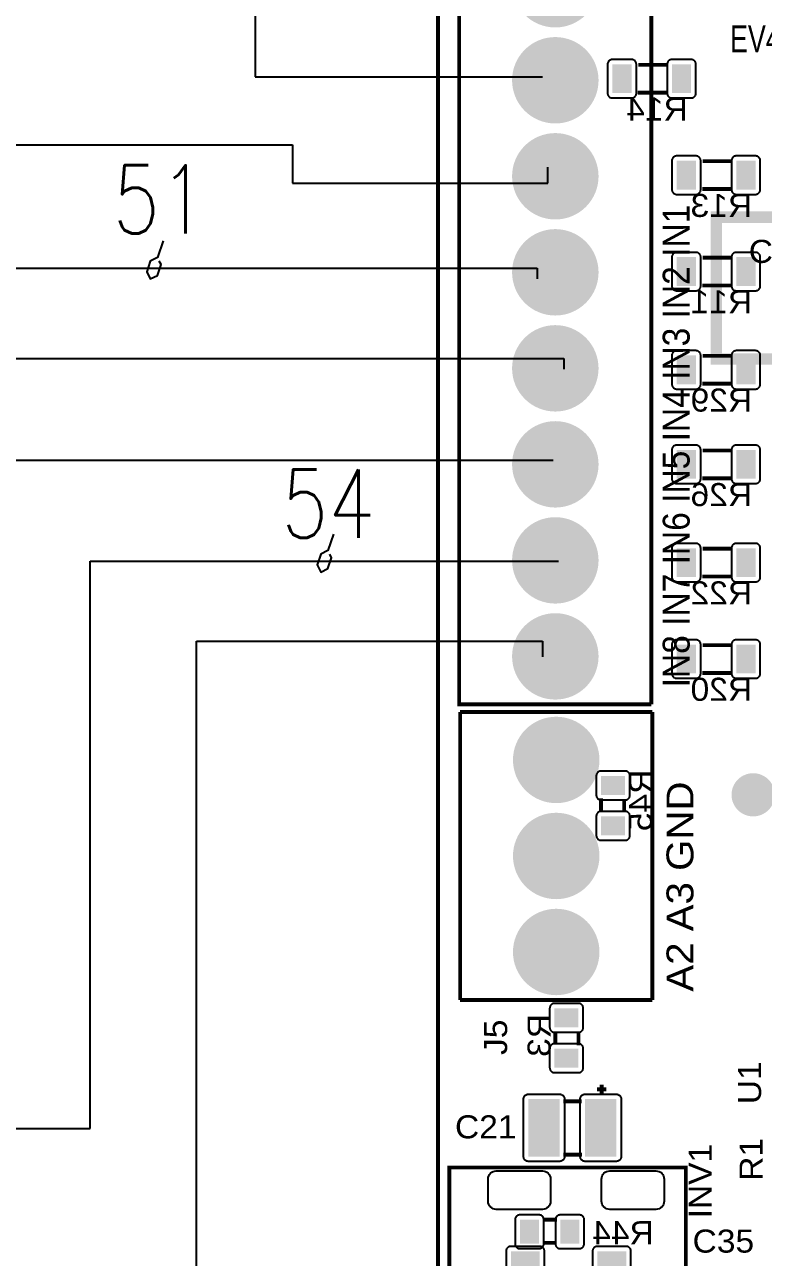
# Model space of a CAD drawing. Header units: inches. Extents: x 18.7 to 39.4, y 4.3 to 20.5.
# Drawn here: x 25.989 to 28.018, y 10.548 to 13.937 of the extents above; entities that cross this region are included whole.
import ezdxf
from ezdxf.enums import TextEntityAlignment as Align

# ---------------------------------------------------------------- set-up
doc = ezdxf.new("R2010")
doc.units = ezdxf.units.IN
doc.header["$MEASUREMENT"] = 0
doc.layers.add('WIREFIXED', color=7, linetype='Continuous')
doc.layers.add('WIRES', color=7, linetype='Continuous')
doc.styles.get("Standard").update_dxf_attribs({"font": 'arial.ttf'})
doc.styles.add('WD', font='romans.shx')

# ---------------------------------------------------------------- blocks, each defined once
blk = doc.blocks.new('RPAD')
blk.add_trace([(-0.5, -0.5), (-0.5, 0.5), (0.5, -0.5), (0.5, 0.5)])
blk = doc.blocks.new('EPAD')
at = {"const_width": 0.5}
blk.add_lwpolyline([(-0.25, 0, 1), (0.25, 0, 1)], format="xyb", close=True, dxfattribs=at)
blk = doc.blocks.new('NextionControlV4')
for points, const_width in [([(41.8232, 12.2592), (48.3286, 12.2592), (48.3286, 16.8025), (41.8232, 16.8025), (41.8232, 12.2592)], 0.008), ([(41.8232, 12.2592), (48.3286, 12.2592), (48.3286, 16.8025), (41.8232, 16.8025), (41.8232, 12.2592)], 0.008), ([(41.8232, 12.2592), (48.3286, 12.2592), (48.3286, 16.8025), (41.8232, 16.8025), (41.8232, 12.2592)], 0.008), ([(42.2673, 14.8891), (41.8673, 14.8891), (41.8673, 16.4891)], 0.008), ([(42.2673, 14.8891), (41.8673, 14.8891), (41.8673, 16.4891)], 0.008), ([(42.2673, 14.8891), (41.8673, 14.8891), (41.8673, 16.4891)], 0.008), ([(42.2673, 16.4891), (42.2673, 14.8891)], 0.008), ([(42.2673, 16.4891), (42.2673, 14.8891)], 0.008), ([(42.2673, 16.4891), (42.2673, 14.8891)], 0.008), ([(42.24, 16.2213), (42.299, 16.2213)], 0.008), ([(42.24, 16.2213), (42.299, 16.2213)], 0.008), ([(42.24, 16.2213), (42.299, 16.2213)], 0.008), ([(42.239, 16.1633), (42.299, 16.1633)], 0.008), ([(42.239, 16.1633), (42.299, 16.1633)], 0.008), ([(42.239, 16.1633), (42.299, 16.1633)], 0.008), ([(42.3739, 16.0205), (42.4329, 16.0205)], 0.008), ([(42.3739, 16.0205), (42.4329, 16.0205)], 0.008), ([(42.3739, 16.0205), (42.4329, 16.0205)], 0.008), ([(42.3729, 15.9625), (42.4329, 15.9625)], 0.008), ([(42.3729, 15.9625), (42.4329, 15.9625)], 0.008), ([(42.3729, 15.9625), (42.4329, 15.9625)], 0.008), ([(42.4025, 15.6086), (43.3473, 15.6086), (43.3473, 15.9039), (42.4025, 15.9039), (42.4025, 15.6086)], 0.024), ([(42.4025, 15.6086), (43.3473, 15.6086), (43.3473, 15.9039), (42.4025, 15.9039), (42.4025, 15.6086)], 0.024), ([(42.4025, 15.6086), (43.3473, 15.6086), (43.3473, 15.9039), (42.4025, 15.9039), (42.4025, 15.6086)], 0.024), ([(42.3739, 15.8197), (42.4329, 15.8197)], 0.008), ([(42.3739, 15.8197), (42.4329, 15.8197)], 0.008), ([(42.3739, 15.8197), (42.4329, 15.8197)], 0.008), ([(42.3729, 15.7617), (42.4329, 15.7617)], 0.008), ([(42.3729, 15.7617), (42.4329, 15.7617)], 0.008), ([(42.3729, 15.7617), (42.4329, 15.7617)], 0.008), ([(42.3739, 15.615), (42.4329, 15.615)], 0.008), ([(42.3739, 15.615), (42.4329, 15.615)], 0.008), ([(42.3739, 15.615), (42.4329, 15.615)], 0.008), ([(42.3729, 15.557), (42.4329, 15.557)], 0.008), ([(42.3729, 15.557), (42.4329, 15.557)], 0.008), ([(42.3729, 15.557), (42.4329, 15.557)], 0.008), ([(42.3739, 15.4181), (42.4329, 15.4181)], 0.008), ([(42.3739, 15.4181), (42.4329, 15.4181)], 0.008), ([(42.3739, 15.4181), (42.4329, 15.4181)], 0.008), ([(42.3729, 15.3601), (42.4329, 15.3601)], 0.008), ([(42.3729, 15.3601), (42.4329, 15.3601)], 0.008), ([(42.3729, 15.3601), (42.4329, 15.3601)], 0.008), ([(42.3739, 15.2134), (42.4329, 15.2134)], 0.008), ([(42.3739, 15.2134), (42.4329, 15.2134)], 0.008), ([(42.3739, 15.2134), (42.4329, 15.2134)], 0.008), ([(42.3729, 15.1554), (42.4329, 15.1554)], 0.008), ([(42.3729, 15.1554), (42.4329, 15.1554)], 0.008), ([(42.3729, 15.1554), (42.4329, 15.1554)], 0.008), ([(42.3739, 15.0126), (42.4329, 15.0126)], 0.008), ([(42.3739, 15.0126), (42.4329, 15.0126)], 0.008), ([(42.3739, 15.0126), (42.4329, 15.0126)], 0.008), ([(42.3729, 14.9546), (42.4329, 14.9546)], 0.008), ([(42.3729, 14.9546), (42.4329, 14.9546)], 0.008), ([(42.3729, 14.9546), (42.4329, 14.9546)], 0.008), ([(41.8692, 14.8734), (42.2692, 14.8734)], 0.008), ([(41.8692, 14.8734), (41.8692, 14.2734)], 0.008), ([(41.8692, 14.8734), (42.2692, 14.8734)], 0.008), ([(41.8692, 14.8734), (41.8692, 14.2734)], 0.008), ([(41.8692, 14.8734), (42.2692, 14.8734)], 0.008), ([(41.8692, 14.8734), (41.8692, 14.2734)], 0.008), ([(42.2692, 14.2734), (42.2692, 14.8734)], 0.008), ([(42.2692, 14.2734), (42.2692, 14.8734)], 0.008), ([(42.2692, 14.2734), (42.2692, 14.8734)], 0.008), ([(42.1625, 14.6652), (42.1625, 14.6932)], 0.008), ([(42.1625, 14.6652), (42.1625, 14.6932)], 0.008), ([(42.1625, 14.6652), (42.1625, 14.6932)], 0.008), ([(42.2105, 14.6652), (42.2105, 14.6922)], 0.008), ([(42.2105, 14.6652), (42.2105, 14.6922)], 0.008), ([(42.2105, 14.6652), (42.2105, 14.6922)], 0.008), ([(41.8692, 14.2734), (42.2692, 14.2734)], 0.008), ([(41.8692, 14.2734), (42.2692, 14.2734)], 0.008), ([(41.8692, 14.2734), (42.2692, 14.2734)], 0.008), ([(42.0675, 14.2072), (42.0675, 14.1802)], 0.008), ([(42.0675, 14.2072), (42.0675, 14.1802)], 0.008), ([(42.0675, 14.2072), (42.0675, 14.1802)], 0.008), ([(42.1155, 14.2072), (42.1155, 14.1792)], 0.008), ([(42.1155, 14.2072), (42.1155, 14.1792)], 0.008), ([(42.1155, 14.2072), (42.1155, 14.1792)], 0.008), ([(42.1638, 14.0772), (42.1638, 14.0972)], 0.008), ([(42.1638, 14.0772), (42.1638, 14.0972)], 0.008), ([(42.1638, 14.0772), (42.1638, 14.0972)], 0.008), ([(42.1538, 14.0872), (42.1738, 14.0872)], 0.008), ([(42.1538, 14.0872), (42.1738, 14.0872)], 0.008), ([(42.1538, 14.0872), (42.1738, 14.0872)], 0.008), ([(42.0838, 14.0622), (42.1218, 14.0622)], 0.008), ([(42.0838, 14.0622), (42.1218, 14.0622)], 0.008), ([(42.0838, 14.0622), (42.1218, 14.0622)], 0.008), ([(42.0838, 13.9512), (42.1228, 13.9512)], 0.008), ([(42.0838, 13.9512), (42.1228, 13.9512)], 0.008), ([(42.0838, 13.9512), (42.1228, 13.9512)], 0.008), ([(41.8468, 12.9994), (42.3389, 12.9994), (42.3389, 13.9246), (41.8468, 13.9246), (41.8468, 12.9994)], 0.008), ([(41.8468, 12.9994), (42.3389, 12.9994), (42.3389, 13.9246), (41.8468, 13.9246), (41.8468, 12.9994)], 0.008), ([(41.8468, 12.9994), (42.3389, 12.9994), (42.3389, 13.9246), (41.8468, 13.9246), (41.8468, 12.9994)], 0.008), ([(42.0425, 13.8157), (42.0705, 13.8157)], 0.008), ([(42.0425, 13.8157), (42.0705, 13.8157)], 0.008), ([(42.0425, 13.8157), (42.0705, 13.8157)], 0.008), ([(42.0425, 13.7677), (42.0695, 13.7677)], 0.008), ([(42.0425, 13.7677), (42.0695, 13.7677)], 0.008), ([(42.0425, 13.7677), (42.0695, 13.7677)], 0.008)]:
    blk.add_lwpolyline(points, dxfattribs=dict(const_width=const_width))
for points in [[(42.186, 16.1523), (42.226, 16.1523), (42.2271, 16.1523), (42.2281, 16.1525), (42.2291, 16.1527), (42.23, 16.153), (42.2309, 16.1535), (42.2317, 16.154), (42.2324, 16.1545), (42.2332, 16.1552), (42.2338, 16.1559), (42.2344, 16.1566), (42.2349, 16.1575), (42.2353, 16.1583), (42.2356, 16.1593), (42.2358, 16.1602), (42.236, 16.1612), (42.236, 16.1623), (42.236, 16.2223), (42.236, 16.2233), (42.2358, 16.2243), (42.2356, 16.2253), (42.2353, 16.2262), (42.2349, 16.2271), (42.2344, 16.2279), (42.2338, 16.2287), (42.2332, 16.2294), (42.2324, 16.23), (42.2317, 16.2306), (42.2309, 16.2311), (42.23, 16.2315), (42.2291, 16.2318), (42.2281, 16.2321), (42.2271, 16.2322), (42.226, 16.2323), (42.186, 16.2323), (42.185, 16.2322), (42.184, 16.2321), (42.183, 16.2318), (42.1821, 16.2315), (42.1812, 16.2311), (42.1804, 16.2306), (42.1796, 16.23), (42.1789, 16.2294), (42.1783, 16.2287), (42.1777, 16.2279), (42.1772, 16.2271), (42.1768, 16.2262), (42.1765, 16.2253), (42.1762, 16.2243), (42.1761, 16.2233), (42.176, 16.2223), (42.176, 16.1623), (42.1761, 16.1612), (42.1762, 16.1602), (42.1765, 16.1593), (42.1768, 16.1583), (42.1772, 16.1575), (42.1777, 16.1566), (42.1783, 16.1559), (42.1789, 16.1552), (42.1796, 16.1545), (42.1804, 16.154), (42.1812, 16.1535), (42.1821, 16.153), (42.183, 16.1527), (42.184, 16.1525), (42.185, 16.1523), (42.186, 16.1523)], [(42.31, 16.1523), (42.35, 16.1523), (42.3511, 16.1523), (42.3521, 16.1525), (42.3531, 16.1527), (42.354, 16.153), (42.3549, 16.1535), (42.3557, 16.154), (42.3564, 16.1545), (42.3572, 16.1552), (42.3578, 16.1559), (42.3584, 16.1566), (42.3589, 16.1575), (42.3593, 16.1583), (42.3596, 16.1593), (42.3598, 16.1602), (42.36, 16.1612), (42.36, 16.1623), (42.36, 16.2223), (42.36, 16.2233), (42.3598, 16.2243), (42.3596, 16.2253), (42.3593, 16.2262), (42.3589, 16.2271), (42.3584, 16.2279), (42.3578, 16.2287), (42.3572, 16.2294), (42.3564, 16.23), (42.3557, 16.2306), (42.3549, 16.2311), (42.354, 16.2315), (42.3531, 16.2318), (42.3521, 16.2321), (42.3511, 16.2322), (42.35, 16.2323), (42.31, 16.2323), (42.309, 16.2322), (42.308, 16.2321), (42.307, 16.2318), (42.3061, 16.2315), (42.3052, 16.2311), (42.3044, 16.2306), (42.3036, 16.23), (42.3029, 16.2294), (42.3023, 16.2287), (42.3017, 16.2279), (42.3012, 16.2271), (42.3008, 16.2262), (42.3005, 16.2253), (42.3002, 16.2243), (42.3001, 16.2233), (42.3, 16.2223), (42.3, 16.1623), (42.3001, 16.1612), (42.3002, 16.1602), (42.3005, 16.1593), (42.3008, 16.1583), (42.3012, 16.1575), (42.3017, 16.1566), (42.3023, 16.1559), (42.3029, 16.1552), (42.3036, 16.1545), (42.3044, 16.154), (42.3052, 16.1535), (42.3061, 16.153), (42.307, 16.1527), (42.308, 16.1525), (42.309, 16.1523), (42.31, 16.1523)], [(42.3199, 15.9515), (42.3599, 15.9515), (42.3609, 15.9515), (42.3619, 15.9517), (42.3629, 15.9519), (42.3638, 15.9523), (42.3647, 15.9527), (42.3655, 15.9532), (42.3663, 15.9537), (42.367, 15.9544), (42.3677, 15.9551), (42.3682, 15.9558), (42.3687, 15.9567), (42.3691, 15.9575), (42.3695, 15.9585), (42.3697, 15.9594), (42.3699, 15.9604), (42.3699, 15.9615), (42.3699, 16.0215), (42.3699, 16.0225), (42.3697, 16.0235), (42.3695, 16.0245), (42.3691, 16.0254), (42.3687, 16.0263), (42.3682, 16.0271), (42.3677, 16.0279), (42.367, 16.0286), (42.3663, 16.0292), (42.3655, 16.0298), (42.3647, 16.0303), (42.3638, 16.0307), (42.3629, 16.031), (42.3619, 16.0313), (42.3609, 16.0314), (42.3599, 16.0315), (42.3199, 16.0315), (42.3189, 16.0314), (42.3179, 16.0313), (42.3169, 16.031), (42.316, 16.0307), (42.3151, 16.0303), (42.3143, 16.0298), (42.3135, 16.0292), (42.3128, 16.0286), (42.3122, 16.0279), (42.3116, 16.0271), (42.3111, 16.0263), (42.3107, 16.0254), (42.3103, 16.0245), (42.3101, 16.0235), (42.31, 16.0225), (42.3099, 16.0215), (42.3099, 15.9615), (42.31, 15.9604), (42.3101, 15.9594), (42.3103, 15.9585), (42.3107, 15.9575), (42.3111, 15.9567), (42.3116, 15.9558), (42.3122, 15.9551), (42.3128, 15.9544), (42.3135, 15.9537), (42.3143, 15.9532), (42.3151, 15.9527), (42.316, 15.9523), (42.3169, 15.9519), (42.3179, 15.9517), (42.3189, 15.9515), (42.3199, 15.9515)], [(42.4439, 15.9515), (42.4839, 15.9515), (42.4849, 15.9515), (42.4859, 15.9517), (42.4869, 15.9519), (42.4878, 15.9523), (42.4887, 15.9527), (42.4895, 15.9532), (42.4903, 15.9537), (42.491, 15.9544), (42.4917, 15.9551), (42.4922, 15.9558), (42.4927, 15.9567), (42.4931, 15.9575), (42.4935, 15.9585), (42.4937, 15.9594), (42.4939, 15.9604), (42.4939, 15.9615), (42.4939, 16.0215), (42.4939, 16.0225), (42.4937, 16.0235), (42.4935, 16.0245), (42.4931, 16.0254), (42.4927, 16.0263), (42.4922, 16.0271), (42.4917, 16.0279), (42.491, 16.0286), (42.4903, 16.0292), (42.4895, 16.0298), (42.4887, 16.0303), (42.4878, 16.0307), (42.4869, 16.031), (42.4859, 16.0313), (42.4849, 16.0314), (42.4839, 16.0315), (42.4439, 16.0315), (42.4429, 16.0314), (42.4419, 16.0313), (42.4409, 16.031), (42.44, 16.0307), (42.4391, 16.0303), (42.4383, 16.0298), (42.4375, 16.0292), (42.4368, 16.0286), (42.4362, 16.0279), (42.4356, 16.0271), (42.4351, 16.0263), (42.4347, 16.0254), (42.4343, 16.0245), (42.4341, 16.0235), (42.434, 16.0225), (42.4339, 16.0215), (42.4339, 15.9615), (42.434, 15.9604), (42.4341, 15.9594), (42.4343, 15.9585), (42.4347, 15.9575), (42.4351, 15.9567), (42.4356, 15.9558), (42.4362, 15.9551), (42.4368, 15.9544), (42.4375, 15.9537), (42.4383, 15.9532), (42.4391, 15.9527), (42.44, 15.9523), (42.4409, 15.9519), (42.4419, 15.9517), (42.4429, 15.9515), (42.4439, 15.9515)], [(42.3199, 15.7507), (42.3599, 15.7507), (42.3609, 15.7507), (42.3619, 15.7509), (42.3629, 15.7511), (42.3638, 15.7515), (42.3647, 15.7519), (42.3655, 15.7524), (42.3663, 15.7529), (42.367, 15.7536), (42.3677, 15.7543), (42.3682, 15.7551), (42.3687, 15.7559), (42.3691, 15.7568), (42.3695, 15.7577), (42.3697, 15.7586), (42.3699, 15.7597), (42.3699, 15.7607), (42.3699, 15.8207), (42.3699, 15.8217), (42.3697, 15.8227), (42.3695, 15.8237), (42.3691, 15.8246), (42.3687, 15.8255), (42.3682, 15.8263), (42.3677, 15.8271), (42.367, 15.8278), (42.3663, 15.8284), (42.3655, 15.829), (42.3647, 15.8295), (42.3638, 15.8299), (42.3629, 15.8303), (42.3619, 15.8305), (42.3609, 15.8306), (42.3599, 15.8307), (42.3199, 15.8307), (42.3189, 15.8306), (42.3179, 15.8305), (42.3169, 15.8303), (42.316, 15.8299), (42.3151, 15.8295), (42.3143, 15.829), (42.3135, 15.8284), (42.3128, 15.8278), (42.3122, 15.8271), (42.3116, 15.8263), (42.3111, 15.8255), (42.3107, 15.8246), (42.3103, 15.8237), (42.3101, 15.8227), (42.31, 15.8217), (42.3099, 15.8207), (42.3099, 15.7607), (42.31, 15.7597), (42.3101, 15.7586), (42.3103, 15.7577), (42.3107, 15.7568), (42.3111, 15.7559), (42.3116, 15.7551), (42.3122, 15.7543), (42.3128, 15.7536), (42.3135, 15.7529), (42.3143, 15.7524), (42.3151, 15.7519), (42.316, 15.7515), (42.3169, 15.7511), (42.3179, 15.7509), (42.3189, 15.7507), (42.3199, 15.7507)], [(42.4439, 15.7507), (42.4839, 15.7507), (42.4849, 15.7507), (42.4859, 15.7509), (42.4869, 15.7511), (42.4878, 15.7515), (42.4887, 15.7519), (42.4895, 15.7524), (42.4903, 15.7529), (42.491, 15.7536), (42.4917, 15.7543), (42.4922, 15.7551), (42.4927, 15.7559), (42.4931, 15.7568), (42.4935, 15.7577), (42.4937, 15.7586), (42.4939, 15.7597), (42.4939, 15.7607), (42.4939, 15.8207), (42.4939, 15.8217), (42.4937, 15.8227), (42.4935, 15.8237), (42.4931, 15.8246), (42.4927, 15.8255), (42.4922, 15.8263), (42.4917, 15.8271), (42.491, 15.8278), (42.4903, 15.8284), (42.4895, 15.829), (42.4887, 15.8295), (42.4878, 15.8299), (42.4869, 15.8303), (42.4859, 15.8305), (42.4849, 15.8306), (42.4839, 15.8307), (42.4439, 15.8307), (42.4429, 15.8306), (42.4419, 15.8305), (42.4409, 15.8303), (42.44, 15.8299), (42.4391, 15.8295), (42.4383, 15.829), (42.4375, 15.8284), (42.4368, 15.8278), (42.4362, 15.8271), (42.4356, 15.8263), (42.4351, 15.8255), (42.4347, 15.8246), (42.4343, 15.8237), (42.4341, 15.8227), (42.434, 15.8217), (42.4339, 15.8207), (42.4339, 15.7607), (42.434, 15.7597), (42.4341, 15.7586), (42.4343, 15.7577), (42.4347, 15.7568), (42.4351, 15.7559), (42.4356, 15.7551), (42.4362, 15.7543), (42.4368, 15.7536), (42.4375, 15.7529), (42.4383, 15.7524), (42.4391, 15.7519), (42.44, 15.7515), (42.4409, 15.7511), (42.4419, 15.7509), (42.4429, 15.7507), (42.4439, 15.7507)], [(42.3199, 15.546), (42.3599, 15.546), (42.3609, 15.546), (42.3619, 15.5462), (42.3629, 15.5464), (42.3638, 15.5467), (42.3647, 15.5472), (42.3655, 15.5477), (42.3663, 15.5482), (42.367, 15.5489), (42.3677, 15.5496), (42.3682, 15.5503), (42.3687, 15.5512), (42.3691, 15.552), (42.3695, 15.553), (42.3697, 15.5539), (42.3699, 15.5549), (42.3699, 15.556), (42.3699, 15.616), (42.3699, 15.617), (42.3697, 15.618), (42.3695, 15.619), (42.3691, 15.6199), (42.3687, 15.6208), (42.3682, 15.6216), (42.3677, 15.6224), (42.367, 15.6231), (42.3663, 15.6237), (42.3655, 15.6243), (42.3647, 15.6248), (42.3638, 15.6252), (42.3629, 15.6255), (42.3619, 15.6258), (42.3609, 15.6259), (42.3599, 15.626), (42.3199, 15.626), (42.3189, 15.6259), (42.3179, 15.6258), (42.3169, 15.6255), (42.316, 15.6252), (42.3151, 15.6248), (42.3143, 15.6243), (42.3135, 15.6237), (42.3128, 15.6231), (42.3122, 15.6224), (42.3116, 15.6216), (42.3111, 15.6208), (42.3107, 15.6199), (42.3103, 15.619), (42.3101, 15.618), (42.31, 15.617), (42.3099, 15.616), (42.3099, 15.556), (42.31, 15.5549), (42.3101, 15.5539), (42.3103, 15.553), (42.3107, 15.552), (42.3111, 15.5512), (42.3116, 15.5503), (42.3122, 15.5496), (42.3128, 15.5489), (42.3135, 15.5482), (42.3143, 15.5477), (42.3151, 15.5472), (42.316, 15.5467), (42.3169, 15.5464), (42.3179, 15.5462), (42.3189, 15.546), (42.3199, 15.546)], [(42.4439, 15.546), (42.4839, 15.546), (42.4849, 15.546), (42.4859, 15.5462), (42.4869, 15.5464), (42.4878, 15.5467), (42.4887, 15.5472), (42.4895, 15.5477), (42.4903, 15.5482), (42.491, 15.5489), (42.4917, 15.5496), (42.4922, 15.5503), (42.4927, 15.5512), (42.4931, 15.552), (42.4935, 15.553), (42.4937, 15.5539), (42.4939, 15.5549), (42.4939, 15.556), (42.4939, 15.616), (42.4939, 15.617), (42.4937, 15.618), (42.4935, 15.619), (42.4931, 15.6199), (42.4927, 15.6208), (42.4922, 15.6216), (42.4917, 15.6224), (42.491, 15.6231), (42.4903, 15.6237), (42.4895, 15.6243), (42.4887, 15.6248), (42.4878, 15.6252), (42.4869, 15.6255), (42.4859, 15.6258), (42.4849, 15.6259), (42.4839, 15.626), (42.4439, 15.626), (42.4429, 15.6259), (42.4419, 15.6258), (42.4409, 15.6255), (42.44, 15.6252), (42.4391, 15.6248), (42.4383, 15.6243), (42.4375, 15.6237), (42.4368, 15.6231), (42.4362, 15.6224), (42.4356, 15.6216), (42.4351, 15.6208), (42.4347, 15.6199), (42.4343, 15.619), (42.4341, 15.618), (42.434, 15.617), (42.4339, 15.616), (42.4339, 15.556), (42.434, 15.5549), (42.4341, 15.5539), (42.4343, 15.553), (42.4347, 15.552), (42.4351, 15.5512), (42.4356, 15.5503), (42.4362, 15.5496), (42.4368, 15.5489), (42.4375, 15.5482), (42.4383, 15.5477), (42.4391, 15.5472), (42.44, 15.5467), (42.4409, 15.5464), (42.4419, 15.5462), (42.4429, 15.546), (42.4439, 15.546)], [(42.3199, 15.3491), (42.3599, 15.3491), (42.3609, 15.3492), (42.3619, 15.3493), (42.3629, 15.3496), (42.3638, 15.3499), (42.3647, 15.3503), (42.3655, 15.3508), (42.3663, 15.3514), (42.367, 15.352), (42.3677, 15.3527), (42.3682, 15.3535), (42.3687, 15.3543), (42.3691, 15.3552), (42.3695, 15.3561), (42.3697, 15.3571), (42.3699, 15.3581), (42.3699, 15.3591), (42.3699, 15.4191), (42.3699, 15.4202), (42.3697, 15.4212), (42.3695, 15.4221), (42.3691, 15.4231), (42.3687, 15.4239), (42.3682, 15.4248), (42.3677, 15.4255), (42.367, 15.4262), (42.3663, 15.4269), (42.3655, 15.4274), (42.3647, 15.4279), (42.3638, 15.4283), (42.3629, 15.4287), (42.3619, 15.4289), (42.3609, 15.4291), (42.3599, 15.4291), (42.3199, 15.4291), (42.3189, 15.4291), (42.3179, 15.4289), (42.3169, 15.4287), (42.316, 15.4283), (42.3151, 15.4279), (42.3143, 15.4274), (42.3135, 15.4269), (42.3128, 15.4262), (42.3122, 15.4255), (42.3116, 15.4248), (42.3111, 15.4239), (42.3107, 15.4231), (42.3103, 15.4221), (42.3101, 15.4212), (42.31, 15.4202), (42.3099, 15.4191), (42.3099, 15.3591), (42.31, 15.3581), (42.3101, 15.3571), (42.3103, 15.3561), (42.3107, 15.3552), (42.3111, 15.3543), (42.3116, 15.3535), (42.3122, 15.3527), (42.3128, 15.352), (42.3135, 15.3514), (42.3143, 15.3508), (42.3151, 15.3503), (42.316, 15.3499), (42.3169, 15.3496), (42.3179, 15.3493), (42.3189, 15.3492), (42.3199, 15.3491)], [(42.4439, 15.3491), (42.4839, 15.3491), (42.4849, 15.3492), (42.4859, 15.3493), (42.4869, 15.3496), (42.4878, 15.3499), (42.4887, 15.3503), (42.4895, 15.3508), (42.4903, 15.3514), (42.491, 15.352), (42.4917, 15.3527), (42.4922, 15.3535), (42.4927, 15.3543), (42.4931, 15.3552), (42.4935, 15.3561), (42.4937, 15.3571), (42.4939, 15.3581), (42.4939, 15.3591), (42.4939, 15.4191), (42.4939, 15.4202), (42.4937, 15.4212), (42.4935, 15.4221), (42.4931, 15.4231), (42.4927, 15.4239), (42.4922, 15.4248), (42.4917, 15.4255), (42.491, 15.4262), (42.4903, 15.4269), (42.4895, 15.4274), (42.4887, 15.4279), (42.4878, 15.4283), (42.4869, 15.4287), (42.4859, 15.4289), (42.4849, 15.4291), (42.4839, 15.4291), (42.4439, 15.4291), (42.4429, 15.4291), (42.4419, 15.4289), (42.4409, 15.4287), (42.44, 15.4283), (42.4391, 15.4279), (42.4383, 15.4274), (42.4375, 15.4269), (42.4368, 15.4262), (42.4362, 15.4255), (42.4356, 15.4248), (42.4351, 15.4239), (42.4347, 15.4231), (42.4343, 15.4221), (42.4341, 15.4212), (42.434, 15.4202), (42.4339, 15.4191), (42.4339, 15.3591), (42.434, 15.3581), (42.4341, 15.3571), (42.4343, 15.3561), (42.4347, 15.3552), (42.4351, 15.3543), (42.4356, 15.3535), (42.4362, 15.3527), (42.4368, 15.352), (42.4375, 15.3514), (42.4383, 15.3508), (42.4391, 15.3503), (42.44, 15.3499), (42.4409, 15.3496), (42.4419, 15.3493), (42.4429, 15.3492), (42.4439, 15.3491)], [(42.3199, 15.1444), (42.3599, 15.1444), (42.3609, 15.1444), (42.3619, 15.1446), (42.3629, 15.1448), (42.3638, 15.1452), (42.3647, 15.1456), (42.3655, 15.1461), (42.3663, 15.1466), (42.367, 15.1473), (42.3677, 15.148), (42.3682, 15.1488), (42.3687, 15.1496), (42.3691, 15.1505), (42.3695, 15.1514), (42.3697, 15.1524), (42.3699, 15.1534), (42.3699, 15.1544), (42.3699, 15.2144), (42.3699, 15.2154), (42.3697, 15.2164), (42.3695, 15.2174), (42.3691, 15.2183), (42.3687, 15.2192), (42.3682, 15.22), (42.3677, 15.2208), (42.367, 15.2215), (42.3663, 15.2221), (42.3655, 15.2227), (42.3647, 15.2232), (42.3638, 15.2236), (42.3629, 15.224), (42.3619, 15.2242), (42.3609, 15.2243), (42.3599, 15.2244), (42.3199, 15.2244), (42.3189, 15.2243), (42.3179, 15.2242), (42.3169, 15.224), (42.316, 15.2236), (42.3151, 15.2232), (42.3143, 15.2227), (42.3135, 15.2221), (42.3128, 15.2215), (42.3122, 15.2208), (42.3116, 15.22), (42.3111, 15.2192), (42.3107, 15.2183), (42.3103, 15.2174), (42.3101, 15.2164), (42.31, 15.2154), (42.3099, 15.2144), (42.3099, 15.1544), (42.31, 15.1534), (42.3101, 15.1524), (42.3103, 15.1514), (42.3107, 15.1505), (42.3111, 15.1496), (42.3116, 15.1488), (42.3122, 15.148), (42.3128, 15.1473), (42.3135, 15.1466), (42.3143, 15.1461), (42.3151, 15.1456), (42.316, 15.1452), (42.3169, 15.1448), (42.3179, 15.1446), (42.3189, 15.1444), (42.3199, 15.1444)], [(42.4439, 15.1444), (42.4839, 15.1444), (42.4849, 15.1444), (42.4859, 15.1446), (42.4869, 15.1448), (42.4878, 15.1452), (42.4887, 15.1456), (42.4895, 15.1461), (42.4903, 15.1466), (42.491, 15.1473), (42.4917, 15.148), (42.4922, 15.1488), (42.4927, 15.1496), (42.4931, 15.1505), (42.4935, 15.1514), (42.4937, 15.1524), (42.4939, 15.1534), (42.4939, 15.1544), (42.4939, 15.2144), (42.4939, 15.2154), (42.4937, 15.2164), (42.4935, 15.2174), (42.4931, 15.2183), (42.4927, 15.2192), (42.4922, 15.22), (42.4917, 15.2208), (42.491, 15.2215), (42.4903, 15.2221), (42.4895, 15.2227), (42.4887, 15.2232), (42.4878, 15.2236), (42.4869, 15.224), (42.4859, 15.2242), (42.4849, 15.2243), (42.4839, 15.2244), (42.4439, 15.2244), (42.4429, 15.2243), (42.4419, 15.2242), (42.4409, 15.224), (42.44, 15.2236), (42.4391, 15.2232), (42.4383, 15.2227), (42.4375, 15.2221), (42.4368, 15.2215), (42.4362, 15.2208), (42.4356, 15.22), (42.4351, 15.2192), (42.4347, 15.2183), (42.4343, 15.2174), (42.4341, 15.2164), (42.434, 15.2154), (42.4339, 15.2144), (42.4339, 15.1544), (42.434, 15.1534), (42.4341, 15.1524), (42.4343, 15.1514), (42.4347, 15.1505), (42.4351, 15.1496), (42.4356, 15.1488), (42.4362, 15.148), (42.4368, 15.1473), (42.4375, 15.1466), (42.4383, 15.1461), (42.4391, 15.1456), (42.44, 15.1452), (42.4409, 15.1448), (42.4419, 15.1446), (42.4429, 15.1444), (42.4439, 15.1444)], [(42.3199, 14.9436), (42.3599, 14.9436), (42.3609, 14.9437), (42.3619, 14.9438), (42.3629, 14.944), (42.3638, 14.9444), (42.3647, 14.9448), (42.3655, 14.9453), (42.3663, 14.9459), (42.367, 14.9465), (42.3677, 14.9472), (42.3682, 14.948), (42.3687, 14.9488), (42.3691, 14.9497), (42.3695, 14.9506), (42.3697, 14.9516), (42.3699, 14.9526), (42.3699, 14.9536), (42.3699, 15.0136), (42.3699, 15.0146), (42.3697, 15.0157), (42.3695, 15.0166), (42.3691, 15.0175), (42.3687, 15.0184), (42.3682, 15.0192), (42.3677, 15.02), (42.367, 15.0207), (42.3663, 15.0214), (42.3655, 15.0219), (42.3647, 15.0224), (42.3638, 15.0228), (42.3629, 15.0232), (42.3619, 15.0234), (42.3609, 15.0236), (42.3599, 15.0236), (42.3199, 15.0236), (42.3189, 15.0236), (42.3179, 15.0234), (42.3169, 15.0232), (42.316, 15.0228), (42.3151, 15.0224), (42.3143, 15.0219), (42.3135, 15.0214), (42.3128, 15.0207), (42.3122, 15.02), (42.3116, 15.0192), (42.3111, 15.0184), (42.3107, 15.0175), (42.3103, 15.0166), (42.3101, 15.0157), (42.31, 15.0146), (42.3099, 15.0136), (42.3099, 14.9536), (42.31, 14.9526), (42.3101, 14.9516), (42.3103, 14.9506), (42.3107, 14.9497), (42.3111, 14.9488), (42.3116, 14.948), (42.3122, 14.9472), (42.3128, 14.9465), (42.3135, 14.9459), (42.3143, 14.9453), (42.3151, 14.9448), (42.316, 14.9444), (42.3169, 14.944), (42.3179, 14.9438), (42.3189, 14.9437), (42.3199, 14.9436)], [(42.4439, 14.9436), (42.4839, 14.9436), (42.4849, 14.9437), (42.4859, 14.9438), (42.4869, 14.944), (42.4878, 14.9444), (42.4887, 14.9448), (42.4895, 14.9453), (42.4903, 14.9459), (42.491, 14.9465), (42.4917, 14.9472), (42.4922, 14.948), (42.4927, 14.9488), (42.4931, 14.9497), (42.4935, 14.9506), (42.4937, 14.9516), (42.4939, 14.9526), (42.4939, 14.9536), (42.4939, 15.0136), (42.4939, 15.0146), (42.4937, 15.0157), (42.4935, 15.0166), (42.4931, 15.0175), (42.4927, 15.0184), (42.4922, 15.0192), (42.4917, 15.02), (42.491, 15.0207), (42.4903, 15.0214), (42.4895, 15.0219), (42.4887, 15.0224), (42.4878, 15.0228), (42.4869, 15.0232), (42.4859, 15.0234), (42.4849, 15.0236), (42.4839, 15.0236), (42.4439, 15.0236), (42.4429, 15.0236), (42.4419, 15.0234), (42.4409, 15.0232), (42.44, 15.0228), (42.4391, 15.0224), (42.4383, 15.0219), (42.4375, 15.0214), (42.4368, 15.0207), (42.4362, 15.02), (42.4356, 15.0192), (42.4351, 15.0184), (42.4347, 15.0175), (42.4343, 15.0166), (42.4341, 15.0157), (42.434, 15.0146), (42.4339, 15.0136), (42.4339, 14.9536), (42.434, 14.9526), (42.4341, 14.9516), (42.4343, 14.9506), (42.4347, 14.9497), (42.4351, 14.9488), (42.4356, 14.948), (42.4362, 14.9472), (42.4368, 14.9465), (42.4375, 14.9459), (42.4383, 14.9453), (42.4391, 14.9448), (42.44, 14.9444), (42.4409, 14.944), (42.4419, 14.9438), (42.4429, 14.9437), (42.4439, 14.9436)], [(42.2225, 14.7002), (42.2225, 14.7402), (42.2225, 14.7412), (42.2223, 14.7422), (42.2221, 14.7432), (42.2218, 14.7441), (42.2214, 14.745), (42.2209, 14.7458), (42.2203, 14.7466), (42.2197, 14.7473), (42.2189, 14.7479), (42.2182, 14.7485), (42.2174, 14.749), (42.2165, 14.7494), (42.2156, 14.7498), (42.2146, 14.75), (42.2136, 14.7501), (42.2125, 14.7502), (42.1625, 14.7502), (42.1615, 14.7501), (42.1605, 14.75), (42.1595, 14.7498), (42.1586, 14.7494), (42.1577, 14.749), (42.1569, 14.7485), (42.1561, 14.7479), (42.1554, 14.7473), (42.1548, 14.7466), (42.1542, 14.7458), (42.1537, 14.745), (42.1533, 14.7441), (42.153, 14.7432), (42.1527, 14.7422), (42.1526, 14.7412), (42.1525, 14.7402), (42.1525, 14.7002), (42.1526, 14.6992), (42.1527, 14.6982), (42.153, 14.6972), (42.1533, 14.6963), (42.1537, 14.6954), (42.1542, 14.6946), (42.1548, 14.6938), (42.1554, 14.6931), (42.1561, 14.6924), (42.1569, 14.6919), (42.1577, 14.6914), (42.1586, 14.691), (42.1595, 14.6906), (42.1605, 14.6904), (42.1615, 14.6902), (42.1625, 14.6902), (42.2125, 14.6902), (42.2136, 14.6902), (42.2146, 14.6904), (42.2156, 14.6906), (42.2165, 14.691), (42.2174, 14.6914), (42.2182, 14.6919), (42.2189, 14.6924), (42.2197, 14.6931), (42.2203, 14.6938), (42.2209, 14.6946), (42.2214, 14.6954), (42.2218, 14.6963), (42.2221, 14.6972), (42.2223, 14.6982), (42.2225, 14.6992), (42.2225, 14.7002)], [(42.2225, 14.6162), (42.2225, 14.6562), (42.2225, 14.6572), (42.2223, 14.6582), (42.2221, 14.6592), (42.2218, 14.6601), (42.2214, 14.661), (42.2209, 14.6618), (42.2203, 14.6626), (42.2197, 14.6633), (42.2189, 14.6639), (42.2182, 14.6645), (42.2174, 14.665), (42.2165, 14.6654), (42.2156, 14.6658), (42.2146, 14.666), (42.2136, 14.6661), (42.2125, 14.6662), (42.1625, 14.6662), (42.1615, 14.6661), (42.1605, 14.666), (42.1595, 14.6658), (42.1586, 14.6654), (42.1577, 14.665), (42.1569, 14.6645), (42.1561, 14.6639), (42.1554, 14.6633), (42.1548, 14.6626), (42.1542, 14.6618), (42.1537, 14.661), (42.1533, 14.6601), (42.153, 14.6592), (42.1527, 14.6582), (42.1526, 14.6572), (42.1525, 14.6562), (42.1525, 14.6162), (42.1526, 14.6152), (42.1527, 14.6142), (42.153, 14.6132), (42.1533, 14.6123), (42.1537, 14.6114), (42.1542, 14.6106), (42.1548, 14.6098), (42.1554, 14.6091), (42.1561, 14.6084), (42.1569, 14.6079), (42.1577, 14.6074), (42.1586, 14.607), (42.1595, 14.6066), (42.1605, 14.6064), (42.1615, 14.6062), (42.1625, 14.6062), (42.2125, 14.6062), (42.2136, 14.6062), (42.2146, 14.6064), (42.2156, 14.6066), (42.2165, 14.607), (42.2174, 14.6074), (42.2182, 14.6079), (42.2189, 14.6084), (42.2197, 14.6091), (42.2203, 14.6098), (42.2209, 14.6106), (42.2214, 14.6114), (42.2218, 14.6123), (42.2221, 14.6132), (42.2223, 14.6142), (42.2225, 14.6152), (42.2225, 14.6162)], [(42.0555, 14.2562), (42.0555, 14.2162), (42.0556, 14.2152), (42.0557, 14.2142), (42.056, 14.2132), (42.0563, 14.2123), (42.0567, 14.2114), (42.0572, 14.2106), (42.0578, 14.2098), (42.0584, 14.2091), (42.0591, 14.2084), (42.0599, 14.2079), (42.0607, 14.2074), (42.0616, 14.207), (42.0625, 14.2066), (42.0635, 14.2064), (42.0645, 14.2062), (42.0655, 14.2062), (42.1155, 14.2062), (42.1166, 14.2062), (42.1176, 14.2064), (42.1186, 14.2066), (42.1195, 14.207), (42.1204, 14.2074), (42.1212, 14.2079), (42.1219, 14.2084), (42.1227, 14.2091), (42.1233, 14.2098), (42.1239, 14.2106), (42.1244, 14.2114), (42.1248, 14.2123), (42.1251, 14.2132), (42.1253, 14.2142), (42.1255, 14.2152), (42.1255, 14.2162), (42.1255, 14.2562), (42.1255, 14.2572), (42.1253, 14.2582), (42.1251, 14.2592), (42.1248, 14.2601), (42.1244, 14.261), (42.1239, 14.2618), (42.1233, 14.2626), (42.1227, 14.2633), (42.1219, 14.2639), (42.1212, 14.2645), (42.1204, 14.265), (42.1195, 14.2654), (42.1186, 14.2658), (42.1176, 14.266), (42.1166, 14.2661), (42.1155, 14.2662), (42.0655, 14.2662), (42.0645, 14.2661), (42.0635, 14.266), (42.0625, 14.2658), (42.0616, 14.2654), (42.0607, 14.265), (42.0599, 14.2645), (42.0591, 14.2639), (42.0584, 14.2633), (42.0578, 14.2626), (42.0572, 14.2618), (42.0567, 14.261), (42.0563, 14.2601), (42.056, 14.2592), (42.0557, 14.2582), (42.0556, 14.2572), (42.0555, 14.2562)], [(42.0555, 14.1722), (42.0555, 14.1322), (42.0556, 14.1312), (42.0557, 14.1302), (42.056, 14.1292), (42.0563, 14.1283), (42.0567, 14.1274), (42.0572, 14.1266), (42.0578, 14.1258), (42.0584, 14.1251), (42.0591, 14.1244), (42.0599, 14.1239), (42.0607, 14.1234), (42.0616, 14.123), (42.0625, 14.1226), (42.0635, 14.1224), (42.0645, 14.1222), (42.0655, 14.1222), (42.1155, 14.1222), (42.1166, 14.1222), (42.1176, 14.1224), (42.1186, 14.1226), (42.1195, 14.123), (42.1204, 14.1234), (42.1212, 14.1239), (42.1219, 14.1244), (42.1227, 14.1251), (42.1233, 14.1258), (42.1239, 14.1266), (42.1244, 14.1274), (42.1248, 14.1283), (42.1251, 14.1292), (42.1253, 14.1302), (42.1255, 14.1312), (42.1255, 14.1322), (42.1255, 14.1722), (42.1255, 14.1732), (42.1253, 14.1742), (42.1251, 14.1752), (42.1248, 14.1761), (42.1244, 14.177), (42.1239, 14.1778), (42.1233, 14.1786), (42.1227, 14.1793), (42.1219, 14.1799), (42.1212, 14.1805), (42.1204, 14.181), (42.1195, 14.1814), (42.1186, 14.1818), (42.1176, 14.182), (42.1166, 14.1821), (42.1155, 14.1822), (42.0655, 14.1822), (42.0645, 14.1821), (42.0635, 14.182), (42.0625, 14.1818), (42.0616, 14.1814), (42.0607, 14.181), (42.0599, 14.1805), (42.0591, 14.1799), (42.0584, 14.1793), (42.0578, 14.1786), (42.0572, 14.1778), (42.0567, 14.177), (42.0563, 14.1761), (42.056, 14.1752), (42.0557, 14.1742), (42.0556, 14.1732), (42.0555, 14.1722)], [(42.0113, 14.0772), (42.0763, 14.0772), (42.0773, 14.0772), (42.0783, 14.077), (42.0793, 14.0768), (42.0802, 14.0765), (42.0811, 14.076), (42.0819, 14.0755), (42.0827, 14.075), (42.0834, 14.0743), (42.084, 14.0736), (42.0846, 14.0729), (42.0851, 14.072), (42.0855, 14.0712), (42.0858, 14.0702), (42.0861, 14.0693), (42.0862, 14.0683), (42.0863, 14.0672), (42.0863, 13.9472), (42.0862, 13.9462), (42.0861, 13.9452), (42.0858, 13.9442), (42.0855, 13.9433), (42.0851, 13.9424), (42.0846, 13.9416), (42.084, 13.9408), (42.0834, 13.9401), (42.0827, 13.9395), (42.0819, 13.9389), (42.0811, 13.9384), (42.0802, 13.938), (42.0793, 13.9377), (42.0783, 13.9374), (42.0773, 13.9373), (42.0763, 13.9372), (42.0113, 13.9372), (42.0102, 13.9373), (42.0092, 13.9374), (42.0082, 13.9377), (42.0073, 13.938), (42.0064, 13.9384), (42.0056, 13.9389), (42.0048, 13.9395), (42.0041, 13.9401), (42.0035, 13.9408), (42.0029, 13.9416), (42.0024, 13.9424), (42.002, 13.9433), (42.0017, 13.9442), (42.0015, 13.9452), (42.0013, 13.9462), (42.0013, 13.9472), (42.0013, 14.0672), (42.0013, 14.0683), (42.0015, 14.0693), (42.0017, 14.0702), (42.002, 14.0712), (42.0024, 14.072), (42.0029, 14.0729), (42.0035, 14.0736), (42.0041, 14.0743), (42.0048, 14.075), (42.0056, 14.0755), (42.0064, 14.076), (42.0073, 14.0765), (42.0082, 14.0768), (42.0092, 14.077), (42.0102, 14.0772), (42.0113, 14.0772)], [(42.1293, 14.0772), (42.1943, 14.0772), (42.1953, 14.0772), (42.1963, 14.077), (42.1973, 14.0768), (42.1982, 14.0765), (42.1991, 14.076), (42.1999, 14.0755), (42.2007, 14.075), (42.2014, 14.0743), (42.202, 14.0736), (42.2026, 14.0729), (42.2031, 14.072), (42.2035, 14.0712), (42.2038, 14.0702), (42.2041, 14.0693), (42.2042, 14.0683), (42.2043, 14.0672), (42.2043, 13.9472), (42.2042, 13.9462), (42.2041, 13.9452), (42.2038, 13.9442), (42.2035, 13.9433), (42.2031, 13.9424), (42.2026, 13.9416), (42.202, 13.9408), (42.2014, 13.9401), (42.2007, 13.9395), (42.1999, 13.9389), (42.1991, 13.9384), (42.1982, 13.938), (42.1973, 13.9377), (42.1963, 13.9374), (42.1953, 13.9373), (42.1943, 13.9372), (42.1293, 13.9372), (42.1282, 13.9373), (42.1272, 13.9374), (42.1262, 13.9377), (42.1253, 13.938), (42.1244, 13.9384), (42.1236, 13.9389), (42.1228, 13.9395), (42.1221, 13.9401), (42.1215, 13.9408), (42.1209, 13.9416), (42.1204, 13.9424), (42.12, 13.9433), (42.1197, 13.9442), (42.1195, 13.9452), (42.1193, 13.9462), (42.1193, 13.9472), (42.1193, 14.0672), (42.1193, 14.0683), (42.1195, 14.0693), (42.1197, 14.0702), (42.12, 14.0712), (42.1204, 14.072), (42.1209, 14.0729), (42.1215, 14.0736), (42.1221, 14.0743), (42.1228, 14.075), (42.1236, 14.0755), (42.1244, 14.076), (42.1253, 14.0765), (42.1262, 14.0768), (42.1272, 14.077), (42.1282, 14.0772), (42.1293, 14.0772)], [(42.0575, 13.9003), (42.0575, 13.8543), (42.0571, 13.8508), (42.0561, 13.8476), (42.0546, 13.8447), (42.0525, 13.8422), (42.05, 13.8402), (42.0472, 13.8386), (42.0439, 13.8376), (42.0405, 13.8373), (41.9445, 13.8373), (41.941, 13.8376), (41.9378, 13.8386), (41.9349, 13.8402), (41.9324, 13.8422), (41.9303, 13.8447), (41.9288, 13.8476), (41.9278, 13.8508), (41.9275, 13.8543), (41.9275, 13.9003), (41.9278, 13.9038), (41.9288, 13.907), (41.9303, 13.9099), (41.9324, 13.9124), (41.9349, 13.9145), (41.9378, 13.916), (41.941, 13.917), (41.9445, 13.9173), (42.0405, 13.9173), (42.0439, 13.917), (42.0472, 13.916), (42.05, 13.9145), (42.0525, 13.9124), (42.0546, 13.9099), (42.0561, 13.907), (42.0571, 13.9038), (42.0575, 13.9003)], [(42.2937, 13.9003), (42.2937, 13.8543), (42.2933, 13.8508), (42.2924, 13.8476), (42.2908, 13.8447), (42.2888, 13.8422), (42.2863, 13.8402), (42.2834, 13.8386), (42.2802, 13.8376), (42.2767, 13.8373), (42.1807, 13.8373), (42.1772, 13.8376), (42.174, 13.8386), (42.1711, 13.8402), (42.1686, 13.8422), (42.1665, 13.8447), (42.165, 13.8476), (42.164, 13.8508), (42.1637, 13.8543), (42.1637, 13.9003), (42.164, 13.9038), (42.165, 13.907), (42.1665, 13.9099), (42.1686, 13.9124), (42.1711, 13.9145), (42.174, 13.916), (42.1772, 13.917), (42.1807, 13.9173), (42.2767, 13.9173), (42.2802, 13.917), (42.2834, 13.916), (42.2863, 13.9145), (42.2888, 13.9124), (42.2908, 13.9099), (42.2924, 13.907), (42.2933, 13.9038), (42.2937, 13.9003)], [(41.9935, 13.7557), (42.0335, 13.7557), (42.0345, 13.7557), (42.0355, 13.7559), (42.0365, 13.7561), (42.0374, 13.7565), (42.0383, 13.7569), (42.0391, 13.7574), (42.0399, 13.7579), (42.0406, 13.7586), (42.0412, 13.7593), (42.0418, 13.7601), (42.0423, 13.7609), (42.0427, 13.7618), (42.043, 13.7627), (42.0433, 13.7636), (42.0434, 13.7647), (42.0435, 13.7657), (42.0435, 13.8157), (42.0434, 13.8167), (42.0433, 13.8177), (42.043, 13.8187), (42.0427, 13.8196), (42.0423, 13.8205), (42.0418, 13.8213), (42.0412, 13.8221), (42.0406, 13.8228), (42.0399, 13.8234), (42.0391, 13.824), (42.0383, 13.8245), (42.0374, 13.8249), (42.0365, 13.8253), (42.0355, 13.8255), (42.0345, 13.8256), (42.0335, 13.8257), (41.9935, 13.8257), (41.9924, 13.8256), (41.9914, 13.8255), (41.9904, 13.8253), (41.9895, 13.8249), (41.9886, 13.8245), (41.9878, 13.824), (41.987, 13.8234), (41.9863, 13.8228), (41.9857, 13.8221), (41.9851, 13.8213), (41.9846, 13.8205), (41.9842, 13.8196), (41.9839, 13.8187), (41.9837, 13.8177), (41.9835, 13.8167), (41.9835, 13.8157), (41.9835, 13.7657), (41.9835, 13.7647), (41.9837, 13.7636), (41.9839, 13.7627), (41.9842, 13.7618), (41.9846, 13.7609), (41.9851, 13.7601), (41.9857, 13.7593), (41.9863, 13.7586), (41.987, 13.7579), (41.9878, 13.7574), (41.9886, 13.7569), (41.9895, 13.7565), (41.9904, 13.7561), (41.9914, 13.7559), (41.9924, 13.7557), (41.9935, 13.7557)], [(42.0775, 13.7557), (42.1175, 13.7557), (42.1185, 13.7557), (42.1195, 13.7559), (42.1205, 13.7561), (42.1214, 13.7565), (42.1223, 13.7569), (42.1231, 13.7574), (42.1239, 13.7579), (42.1246, 13.7586), (42.1252, 13.7593), (42.1258, 13.7601), (42.1263, 13.7609), (42.1267, 13.7618), (42.127, 13.7627), (42.1273, 13.7636), (42.1274, 13.7647), (42.1275, 13.7657), (42.1275, 13.8157), (42.1274, 13.8167), (42.1273, 13.8177), (42.127, 13.8187), (42.1267, 13.8196), (42.1263, 13.8205), (42.1258, 13.8213), (42.1252, 13.8221), (42.1246, 13.8228), (42.1239, 13.8234), (42.1231, 13.824), (42.1223, 13.8245), (42.1214, 13.8249), (42.1205, 13.8253), (42.1195, 13.8255), (42.1185, 13.8256), (42.1175, 13.8257), (42.0775, 13.8257), (42.0764, 13.8256), (42.0754, 13.8255), (42.0744, 13.8253), (42.0735, 13.8249), (42.0726, 13.8245), (42.0718, 13.824), (42.071, 13.8234), (42.0703, 13.8228), (42.0697, 13.8221), (42.0691, 13.8213), (42.0686, 13.8205), (42.0682, 13.8196), (42.0679, 13.8187), (42.0677, 13.8177), (42.0675, 13.8167), (42.0675, 13.8157), (42.0675, 13.7657), (42.0675, 13.7647), (42.0677, 13.7636), (42.0679, 13.7627), (42.0682, 13.7618), (42.0686, 13.7609), (42.0691, 13.7601), (42.0697, 13.7593), (42.0703, 13.7586), (42.071, 13.7579), (42.0718, 13.7574), (42.0726, 13.7569), (42.0735, 13.7565), (42.0744, 13.7561), (42.0754, 13.7559), (42.0764, 13.7557), (42.0775, 13.7557)]]:
    blk.add_lwpolyline(points, close=True)
for points in [[(42.0448, 13.6501), (42.0448, 13.7501), (42.0448, 13.7512), (42.0446, 13.7522), (42.0444, 13.7532), (42.0441, 13.7541), (42.0436, 13.755), (42.0431, 13.7558), (42.0426, 13.7565), (42.0419, 13.7573), (42.0412, 13.7579), (42.0405, 13.7585), (42.0396, 13.759), (42.0388, 13.7594), (42.0378, 13.7597), (42.0369, 13.7599), (42.0359, 13.7601), (42.0348, 13.7601), (41.9748, 13.7601), (41.9738, 13.7601), (41.9728, 13.7599), (41.9718, 13.7597), (41.9709, 13.7594), (41.97, 13.759), (41.9692, 13.7585), (41.9684, 13.7579), (41.9677, 13.7573), (41.9671, 13.7565), (41.9665, 13.7558), (41.966, 13.755), (41.9656, 13.7541), (41.9653, 13.7532), (41.965, 13.7522), (41.9649, 13.7512), (41.9648, 13.7501), (41.9648, 13.6501)], [(42.2248, 13.6501), (42.2248, 13.7501), (42.2248, 13.7512), (42.2246, 13.7522), (42.2244, 13.7532), (42.2241, 13.7541), (42.2236, 13.755), (42.2231, 13.7558), (42.2226, 13.7565), (42.2219, 13.7573), (42.2212, 13.7579), (42.2205, 13.7585), (42.2196, 13.759), (42.2188, 13.7594), (42.2178, 13.7597), (42.2169, 13.7599), (42.2159, 13.7601), (42.2148, 13.7601), (42.1548, 13.7601), (42.1538, 13.7601), (42.1528, 13.7599), (42.1518, 13.7597), (42.1509, 13.7594), (42.15, 13.759), (42.1492, 13.7585), (42.1484, 13.7579), (42.1477, 13.7573), (42.1471, 13.7565), (42.1465, 13.7558), (42.146, 13.755), (42.1456, 13.7541), (42.1453, 13.7532), (42.145, 13.7522), (42.1449, 13.7512), (42.1448, 13.7501), (42.1448, 13.6501)]]:
    blk.add_lwpolyline(points)
for name, p, xscale, yscale in [('EPAD', (42.0673, 16.3891), 0.18, 0.18), ('EPAD', (42.0673, 16.1891), 0.18, 0.18), ('EPAD', (42.0673, 15.9891), 0.18, 0.18), ('EPAD', (42.0673, 15.7891), 0.18, 0.18), ('EPAD', (42.0673, 15.5891), 0.18, 0.18), ('EPAD', (42.0673, 15.3891), 0.18, 0.18), ('EPAD', (42.0673, 15.1891), 0.18, 0.18), ('EPAD', (42.0673, 14.9891), 0.18, 0.18), ('EPAD', (42.0692, 14.7734), 0.18, 0.18), ('EPAD', (42.479, 14.7008), 0.09, 0.09), ('EPAD', (42.0692, 14.5734), 0.18, 0.18), ('EPAD', (42.0692, 14.3734), 0.18, 0.18), ('RPAD', (42.0438, 14.0072), 0.065, 0.12), ('RPAD', (42.1618, 14.0072), 0.065, 0.12)]:
    blk.add_blockref(name, p, dxfattribs=dict(xscale=xscale, yscale=yscale))
for p, xscale, yscale, rotation in [((42.206, 16.1923), 0.04, 0.06, 180), ((42.33, 16.1923), 0.04, 0.06, 180), ((42.3399, 15.9915), 0.04, 0.06, 180), ((42.4639, 15.9915), 0.04, 0.06, 180), ((42.3399, 15.7907), 0.04, 0.06, 180), ((42.4639, 15.7907), 0.04, 0.06, 180), ((42.3399, 15.586), 0.04, 0.06, 180), ((42.4639, 15.586), 0.04, 0.06, 180), ((42.3399, 15.3891), 0.04, 0.06, 180), ((42.4639, 15.3891), 0.04, 0.06, 180), ((42.3399, 15.1844), 0.04, 0.06, 180), ((42.4639, 15.1844), 0.04, 0.06, 180), ((42.3399, 14.9836), 0.04, 0.06, 180), ((42.4639, 14.9836), 0.04, 0.06, 180), ((42.1875, 14.7202), 0.04, 0.05, 270), ((42.1875, 14.6362), 0.04, 0.05, 270), ((42.0905, 14.2362), 0.04, 0.05, 90), ((42.0905, 14.1522), 0.04, 0.05, 90), ((42.0135, 13.7907), 0.04, 0.05, 180), ((42.0975, 13.7907), 0.04, 0.05, 180), ((42.0048, 13.7001), 0.06, 0.1, 180), ((42.1848, 13.7001), 0.06, 0.1, 180)]:
    blk.add_blockref('RPAD', p, dxfattribs=dict(xscale=xscale, yscale=yscale, rotation=rotation))
for s, height, width, p in [('EV4  EV5  EV6  EV7  EV8  EV9  EV10 EV11 EV12 EV13 EV14 EV15  +24  -24', 0.056, 0.714286, (42.4308, 16.2476)), ('EV4  EV5  EV6  EV7  EV8  EV9  EV10 EV11 EV12 EV13 EV14 EV15  +24  -24', 0.056, 0.714286, (42.4308, 16.2476)), ('EV4  EV5  EV6  EV7  EV8  EV9  EV10 EV11 EV12 EV13 EV14 EV15  +24  -24', 0.056, 0.714286, (42.4308, 16.2476)), ('CONTROL AUTOCLAVE', 0.048, 1.041667, (42.4698, 15.8087)), ('CONTROL AUTOCLAVE', 0.048, 1.041667, (42.4698, 15.8087)), ('CONTROL AUTOCLAVE', 0.048, 1.041667, (42.4698, 15.8087)), ('C21', 0.048, 1.041667, (41.8585, 13.9852)), ('C21', 0.048, 1.041667, (41.8585, 13.9852)), ('C21', 0.048, 1.041667, (41.8585, 13.9852)), ('C35', 0.048, 1.041667, (42.3529, 13.7472)), ('C35', 0.048, 1.041667, (42.3529, 13.7472)), ('C35', 0.048, 1.041667, (42.3529, 13.7472))]:
    blk.add_text(s, height=height, dxfattribs=dict(width=width)).set_placement(p)
at = {"text_generation_flag": 2, "width": 1.041667}
for s, p in [('R14', (42.343, 16.1053)), ('R14', (42.343, 16.1053)), ('R14', (42.343, 16.1053)), ('R13', (42.4769, 15.9045)), ('R13', (42.4769, 15.9045)), ('R13', (42.4769, 15.9045)), ('R11', (42.4769, 15.7037)), ('R11', (42.4769, 15.7037)), ('R11', (42.4769, 15.7037)), ('R29', (42.4769, 15.499)), ('R29', (42.4769, 15.499)), ('R29', (42.4769, 15.499)), ('R26', (42.4769, 15.3021)), ('R26', (42.4769, 15.3021)), ('R26', (42.4769, 15.3021)), ('R22', (42.4769, 15.0974)), ('R22', (42.4769, 15.0974)), ('R22', (42.4769, 15.0974)), ('R20', (42.4769, 14.8966)), ('R20', (42.4769, 14.8966)), ('R20', (42.4769, 14.8966)), ('R44', (42.2722, 13.7648)), ('R44', (42.2722, 13.7648)), ('R44', (42.2722, 13.7648))]:
    blk.add_text(s, height=0.048, dxfattribs=at).set_placement(p)
for s, height, width, p in [('IN8 IN7 IN6 IN5 IN4 IN3 IN2 IN1', 0.056, 0.892857, (42.3468, 14.9246)), ('IN8 IN7 IN6 IN5 IN4 IN3 IN2 IN1', 0.056, 0.892857, (42.3468, 14.9246)), ('IN8 IN7 IN6 IN5 IN4 IN3 IN2 IN1', 0.056, 0.892857, (42.3468, 14.9246)), ('A2 A3 GND', 0.056, 1.071429, (42.3547, 14.2907)), ('A2 A3 GND', 0.056, 1.071429, (42.3547, 14.2907)), ('A2 A3 GND', 0.056, 1.071429, (42.3547, 14.2907)), ('J5', 0.048, 1.041667, (41.9671, 14.1588)), ('J5', 0.048, 1.041667, (41.9671, 14.1588)), ('J5', 0.048, 1.041667, (41.9671, 14.1588)), ('U1', 0.048, 1.041667, (42.4955, 14.0564)), ('U1', 0.048, 1.041667, (42.4955, 14.0564)), ('U1', 0.048, 1.041667, (42.4955, 14.0564)), ('INV1', 0.048, 1.041667, (42.393, 13.8186)), ('INV1', 0.048, 1.041667, (42.393, 13.8186)), ('INV1', 0.048, 1.041667, (42.393, 13.8186)), ('R1', 0.048, 1.041667, (42.4988, 13.8969)), ('R1', 0.048, 1.041667, (42.4988, 13.8969)), ('R1', 0.048, 1.041667, (42.4988, 13.8969))]:
    blk.add_text(s, height=height, rotation=90, dxfattribs=dict(width=width)).set_placement(p)
for s, p in [('R45', (42.2685, 14.7532)), ('R45', (42.2685, 14.7532)), ('R45', (42.2685, 14.7532)), ('R3', (42.0575, 14.2442)), ('R3', (42.0575, 14.2442)), ('R3', (42.0575, 14.2442))]:
    blk.add_text(s, height=0.048, rotation=90, dxfattribs=at).set_placement(p)
blk = doc.blocks.new('WD_WNH')
at = {"linetype": 'Continuous', "style": 'WD', "width": 0.8}
blk.add_attdef('WIRENO', text='', height=0.125, dxfattribs=at).set_placement((0, 0.0625), align=Align.CENTER)
at = {"style": 'WD', "flags": 1}
for tag, p in [('W01USER', (0, 0.0781)), ('W02USER', (0, 0.0703)), ('W03USER', (0, 0.0625)), ('W04USER', (0, 0.0547)), ('W05USER', (0, 0.0469)), ('W06USER', (0, 0.0391)), ('W07USER', (0, 0.0312)), ('W08USER', (0, 0.0234)), ('W09USER', (0, 0.0156)), ('W10USER', (0, 0.0078))]:
    blk.add_attdef(tag, text='', height=0.005, dxfattribs=at).set_placement(p, align=Align.CENTER)

msp = doc.modelspace()

# ---------------------------------------------------------------- linework, layer by layer
at = {"layer": 'WIREFIXED'}
for points in [[(26.3692, 13.3425), (26.3541, 13.2972), (26.3343, 13.2873), (26.3244, 13.2577), (26.3343, 13.2379), (26.3541, 13.2478), (26.364, 13.2774), (26.359, 13.2873)], [(26.8373, 12.5367), (26.8221, 12.4913), (26.8024, 12.4814), (26.7925, 12.4518), (26.8024, 12.432), (26.8221, 12.4419), (26.832, 12.4716), (26.8271, 12.4814)]]:
    msp.add_lwpolyline(points, dxfattribs=at)
at = {"layer": 'WIRES'}
for p, q in [((26.6221, 14.2289), (26.6221, 13.7935)), ((26.6221, 13.7935), (27.4117, 13.7935)), ((24.715, 13.6063), (26.7244, 13.6063)), ((26.7244, 13.6063), (26.7244, 13.5013)), ((27.4264, 13.5013), (27.4264, 13.5451)), ((26.7244, 13.5013), (27.4264, 13.5013)), ((25.2913, 13.2675), (27.3971, 13.2675)), ((27.3971, 13.2675), (27.3971, 13.2383)), ((25.5399, 13.0192), (27.4702, 13.0192)), ((27.4702, 13.0192), (27.4702, 12.99)), ((25.8325, 12.7393), (27.4411, 12.7393)), ((26.1688, 10.9021), (26.1688, 12.4617)), ((26.1688, 12.4617), (27.4557, 12.4617)), ((26.4613, 10.239), (26.4613, 12.2425)), ((26.4613, 12.2425), (27.4118, 12.2425)), ((27.4118, 12.2425), (27.4118, 12.1987)), ((24.7016, 10.9021), (26.1688, 10.9021))]:
    msp.add_line(p, q, dxfattribs=at)

# ---------------------------------------------------------------- block references
at = {"xscale": 1.32, "yscale": 1.32, "zscale": 1.32}
msp.add_blockref('NextionControlV4', (-28.0821, -7.5854), dxfattribs=at)
at = {"layer": 'WIREFIXED'}
ref = msp.add_blockref('WD_WNH', (26.3424, 13.1599), dxfattribs=dict(at, xscale=1.5, yscale=1.5, zscale=1.5))
ref.add_attrib('WIRENOF', '51', dxfattribs={"linetype": 'Continuous', "height": 0.1875, "style": 'WD', "width": 0.8}).set_placement((26.3602, 13.307), align=Align.BOTTOM_CENTER)
ref = msp.add_blockref('WD_WNH', (26.8051, 12.323), dxfattribs=dict(at, xscale=1.5, yscale=1.5, zscale=1.5))
ref.add_attrib('WIRENOF', '54', dxfattribs={"linetype": 'Continuous', "height": 0.1875, "style": 'WD', "width": 0.8}).set_placement((26.8229, 12.4701), align=Align.BOTTOM_CENTER)

doc.saveas('drawing.dxf')
